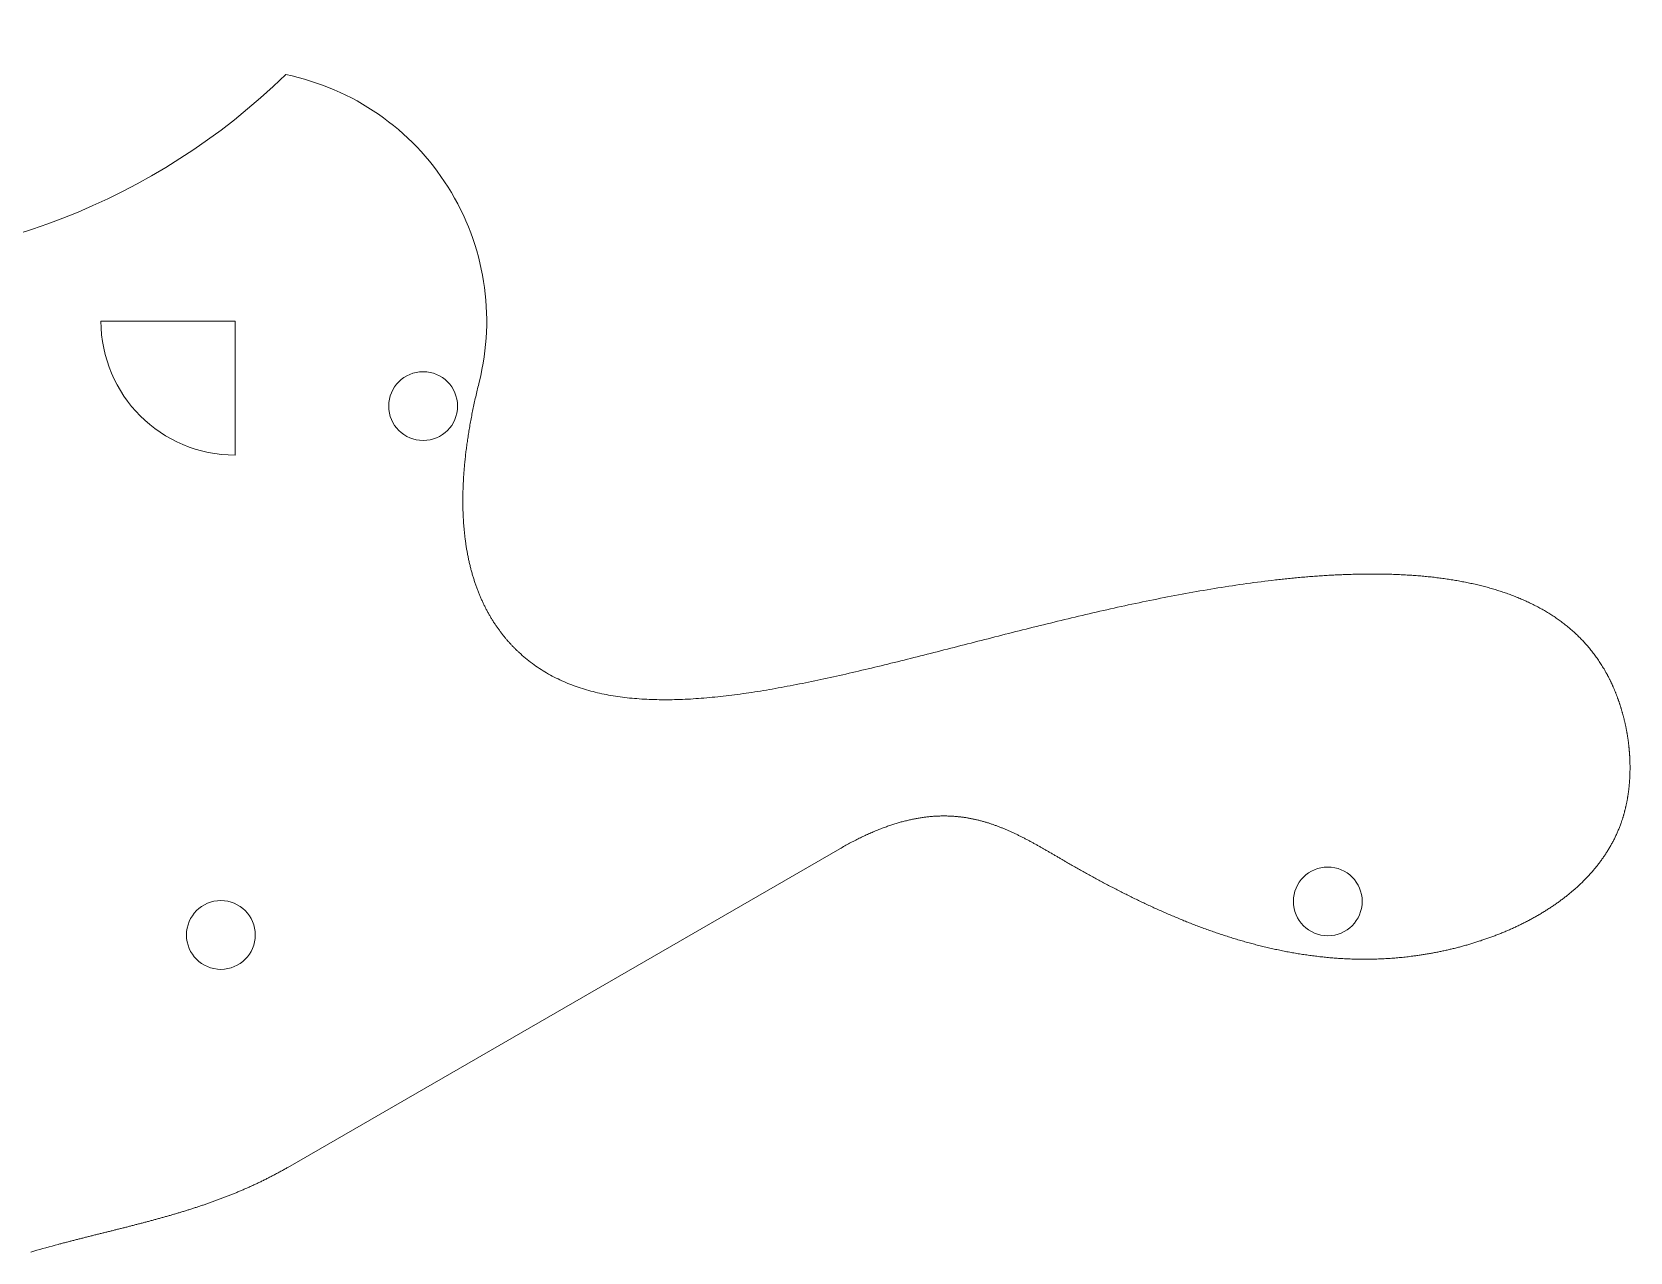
# Model space of a CAD drawing. Header units: millimetres. Extents: x -41 to 54, y -80 to 47.
# Drawn here: x 6.37 to 54.01, y -49.45 to -13.07 of the extents above; entities that cross this region are included whole.
import ezdxf

# ---------------------------------------------------------------- set-up
doc = ezdxf.new("R2010")
doc.units = ezdxf.units.MM
doc.layers.get('0').update_dxf_attribs({"true_color": 0xffffff})

msp = doc.modelspace()

# ---------------------------------------------------------------- linework, layer by layer
at = {"color": 7, "linetype": 'Continuous', "lineweight": 15, "true_color": 0xffffff}
for p, q in [((12.426, -21.693), (8.426, -21.693)), ((12.426, -25.693), (12.426, -21.693)), ((13.996, -46.929), (30.45, -37.429))]:
    msp.add_line(p, q, dxfattribs=at)
at = {"color": 7, "linetype": 'Continuous', "lineweight": 15, "true_color": 0xffffff, "flags": 128}
for points in [[(30.45, -37.429), (30.488, -37.408), (30.525, -37.387), (30.562, -37.366), (30.599, -37.345), (30.636, -37.325), (30.673, -37.305), (30.709, -37.285), (30.745, -37.265), (30.782, -37.246), (30.818, -37.227), (30.854, -37.208), (30.89, -37.189), (30.926, -37.171), (30.961, -37.153), (30.997, -37.135), (31.032, -37.118), (31.067, -37.1), (31.102, -37.083), (31.137, -37.067), (31.172, -37.05), (31.207, -37.034), (31.241, -37.018), (31.276, -37.002), (31.31, -36.987), (31.344, -36.971), (31.378, -36.956), (31.412, -36.942), (31.446, -36.927), (31.48, -36.913), (31.513, -36.899), (31.547, -36.885), (31.58, -36.871), (31.613, -36.858), (31.646, -36.845), (31.679, -36.832), (31.712, -36.82), (31.745, -36.807), (31.777, -36.795), (31.81, -36.783), (31.842, -36.771), (31.874, -36.76), (31.907, -36.749), (31.939, -36.738), (31.971, -36.727), (32.002, -36.716), (32.034, -36.706), (32.066, -36.696), (32.097, -36.686), (32.128, -36.676), (32.16, -36.667), (32.191, -36.658), (32.222, -36.649), (32.253, -36.64), (32.284, -36.631), (32.314, -36.623), (32.345, -36.615), (32.375, -36.607), (32.406, -36.599), (32.436, -36.592), (32.466, -36.584), (32.496, -36.577), (32.526, -36.57), (32.556, -36.564), (32.586, -36.557), (32.615, -36.551), (32.645, -36.545), (32.674, -36.539), (32.704, -36.533), (32.733, -36.528), (32.762, -36.523), (32.791, -36.518), (32.82, -36.513), (32.849, -36.508), (32.878, -36.504), (32.907, -36.499), (32.935, -36.495), (32.964, -36.491), (32.992, -36.488), (33.02, -36.484), (33.049, -36.481), (33.077, -36.478), (33.105, -36.475), (33.133, -36.472), (33.161, -36.469), (33.188, -36.467), (33.216, -36.464), (33.244, -36.462), (33.271, -36.461), (33.299, -36.459), (33.326, -36.457), (33.353, -36.456), (33.38, -36.455), (33.407, -36.454), (33.434, -36.453), (33.461, -36.452), (33.488, -36.452), (33.515, -36.451), (33.542, -36.451), (33.568, -36.451), (33.595, -36.451), (33.621, -36.452), (33.647, -36.452), (33.674, -36.453), (33.7, -36.454), (33.726, -36.455), (33.752, -36.456), (33.778, -36.457), (33.804, -36.459), (33.83, -36.46), (33.856, -36.462), (33.881, -36.464), (33.907, -36.466), (33.933, -36.468), (33.958, -36.471), (33.983, -36.473), (34.009, -36.476), (34.034, -36.479), (34.059, -36.482), (34.084, -36.485), (34.11, -36.488), (34.135, -36.491), (34.159, -36.495), (34.184, -36.498), (34.209, -36.502), (34.234, -36.506), (34.259, -36.51), (34.283, -36.515), (34.308, -36.519), (34.332, -36.523), (34.357, -36.528), (34.381, -36.533), (34.406, -36.538), (34.43, -36.543), (34.454, -36.548), (34.478, -36.553), (34.502, -36.559), (34.526, -36.564), (34.55, -36.57), (34.574, -36.576), (34.598, -36.581), (34.622, -36.588), (34.646, -36.594), (34.669, -36.6), (34.693, -36.606), (34.717, -36.613), (34.74, -36.619), (34.764, -36.626), (34.787, -36.633), (34.811, -36.64), (34.834, -36.647), (34.857, -36.654), (34.881, -36.661), (34.904, -36.669), (34.927, -36.676), (34.95, -36.684), (34.973, -36.692), (34.997, -36.699), (35.02, -36.707), (35.043, -36.715), (35.066, -36.724), (35.088, -36.732), (35.111, -36.74), (35.134, -36.748), (35.157, -36.757), (35.18, -36.766), (35.202, -36.774), (35.225, -36.783), (35.248, -36.792), (35.27, -36.801), (35.293, -36.81), (35.315, -36.819), (35.338, -36.828), (35.36, -36.838), (35.383, -36.847), (35.405, -36.857), (35.428, -36.866), (35.45, -36.876), (35.472, -36.886), (35.494, -36.895), (35.517, -36.905), (35.539, -36.915), (35.561, -36.925), (35.583, -36.935), (35.605, -36.946), (35.628, -36.956), (35.65, -36.966), (35.672, -36.977), (35.694, -36.987), (35.716, -36.998), (35.738, -37.008), (35.76, -37.019), (35.782, -37.03), (35.804, -37.041), (35.826, -37.052), (35.848, -37.062), (35.869, -37.073), (35.891, -37.085), (35.913, -37.096), (35.935, -37.107), (35.957, -37.118), (35.979, -37.129), (36, -37.141), (36.022, -37.152), (36.044, -37.164), (36.066, -37.175), (36.087, -37.187), (36.109, -37.198), (36.131, -37.21), (36.152, -37.222), (36.174, -37.233), (36.196, -37.245), (36.218, -37.257), (36.239, -37.269), (36.261, -37.281), (36.282, -37.293), (36.304, -37.305), (36.326, -37.317), (36.347, -37.329), (36.369, -37.341), (36.391, -37.353), (36.412, -37.365), (36.434, -37.378), (36.456, -37.39), (36.477, -37.402), (36.499, -37.415), (36.52, -37.427), (36.542, -37.439), (36.564, -37.452), (36.585, -37.464), (36.607, -37.477), (36.629, -37.489), (36.65, -37.502), (36.672, -37.514), (36.694, -37.527), (36.715, -37.539), (36.737, -37.552), (36.759, -37.564), (36.78, -37.577), (36.802, -37.59), (36.824, -37.602), (36.845, -37.615), (36.867, -37.627), (36.889, -37.64), (36.91, -37.653), (36.932, -37.665), (36.954, -37.678), (36.976, -37.691), (36.998, -37.704), (37.019, -37.716), (37.041, -37.729), (37.063, -37.742), (37.085, -37.754), (37.107, -37.767), (37.129, -37.78), (37.151, -37.793), (37.172, -37.805), (37.208, -37.826), (37.243, -37.846), (37.278, -37.866), (37.313, -37.886), (37.348, -37.906), (37.383, -37.927), (37.419, -37.947), (37.454, -37.967), (37.489, -37.987), (37.525, -38.007), (37.56, -38.027), (37.596, -38.047), (37.632, -38.067), (37.667, -38.087), (37.703, -38.107), (37.739, -38.127), (37.775, -38.147), (37.811, -38.167), (37.846, -38.187), (37.882, -38.207), (37.918, -38.227), (37.955, -38.247), (37.991, -38.267), (38.027, -38.286), (38.063, -38.306), (38.099, -38.326), (38.136, -38.345), (38.172, -38.365), (38.208, -38.385), (38.245, -38.404), (38.281, -38.424), (38.318, -38.443), (38.354, -38.463), (38.391, -38.482), (38.428, -38.502), (38.465, -38.521), (38.501, -38.54), (38.538, -38.56), (38.575, -38.579), (38.612, -38.598), (38.649, -38.617), (38.686, -38.637), (38.723, -38.656), (38.76, -38.675), (38.797, -38.694), (38.835, -38.713), (38.872, -38.732), (38.909, -38.751), (38.947, -38.769), (38.984, -38.788), (39.021, -38.807), (39.059, -38.826), (39.096, -38.844), (39.134, -38.863), (39.172, -38.881), (39.209, -38.9), (39.247, -38.918), (39.285, -38.937), (39.323, -38.955), (39.36, -38.973), (39.398, -38.992), (39.436, -39.01), (39.474, -39.028), (39.512, -39.046), (39.55, -39.064), (39.588, -39.082), (39.627, -39.1), (39.665, -39.118), (39.703, -39.135), (39.741, -39.153), (39.78, -39.171), (39.818, -39.188), (39.857, -39.206), (39.895, -39.223), (39.934, -39.241), (39.972, -39.258), (40.011, -39.275), (40.049, -39.293), (40.088, -39.31), (40.127, -39.327), (40.166, -39.344), (40.204, -39.361), (40.243, -39.377), (40.282, -39.394), (40.321, -39.411), (40.36, -39.428), (40.399, -39.444), (40.438, -39.461), (40.477, -39.477), (40.517, -39.493), (40.556, -39.51), (40.595, -39.526), (40.634, -39.542), (40.674, -39.558), (40.713, -39.574), (40.753, -39.59), (40.792, -39.606), (40.832, -39.622), (40.871, -39.637), (40.911, -39.653), (40.95, -39.668), (40.99, -39.684), (41.03, -39.699), (41.069, -39.714), (41.109, -39.729), (41.149, -39.744), (41.189, -39.759), (41.229, -39.774), (41.269, -39.789), (41.309, -39.804), (41.349, -39.818), (41.389, -39.833), (41.429, -39.847), (41.469, -39.862), (41.509, -39.876), (41.55, -39.89), (41.59, -39.904), (41.63, -39.918), (41.671, -39.932), (41.711, -39.946), (41.751, -39.96), (41.792, -39.973), (41.832, -39.987), (41.873, -40), (41.914, -40.013), (41.954, -40.027), (41.995, -40.04), (42.036, -40.053), (42.076, -40.066), (42.117, -40.078), (42.158, -40.091), (42.199, -40.104), (42.24, -40.116), (42.281, -40.128), (42.322, -40.141), (42.363, -40.153), (42.404, -40.165), (42.445, -40.177), (42.486, -40.189), (42.527, -40.2), (42.568, -40.212), (42.61, -40.224), (42.651, -40.235), (42.692, -40.246), (42.733, -40.257), (42.775, -40.268), (42.816, -40.279), (42.858, -40.29), (42.899, -40.301), (42.941, -40.312), (42.982, -40.322), (43.024, -40.332), (43.066, -40.343), (43.107, -40.353), (43.149, -40.363), (43.191, -40.373), (43.233, -40.382), (43.274, -40.392), (43.316, -40.402), (43.358, -40.411), (43.4, -40.42), (43.442, -40.429), (43.484, -40.438), (43.526, -40.447), (43.568, -40.456), (43.61, -40.465), (43.653, -40.473), (43.695, -40.482), (43.737, -40.49), (43.779, -40.498), (43.821, -40.506), (43.864, -40.514), (43.906, -40.521), (43.949, -40.529), (43.991, -40.537), (44.033, -40.544), (44.076, -40.551), (44.118, -40.558), (44.161, -40.565), (44.204, -40.572), (44.246, -40.578), (44.289, -40.585), (44.332, -40.591), (44.374, -40.597), (44.417, -40.604), (44.46, -40.61), (44.503, -40.615), (44.546, -40.621), (44.589, -40.626), (44.631, -40.632), (44.674, -40.637), (44.717, -40.642), (44.76, -40.647), (44.804, -40.652), (44.847, -40.656), (44.89, -40.661), (44.933, -40.665), (44.976, -40.669), (45.019, -40.673), (45.063, -40.677), (45.106, -40.681), (45.149, -40.685), (45.193, -40.688), (45.236, -40.691), (45.279, -40.694), (45.323, -40.697), (45.366, -40.7), (45.41, -40.703), (45.453, -40.705), (45.497, -40.708), (45.54, -40.71), (45.584, -40.712), (45.628, -40.714), (45.671, -40.715), (45.715, -40.717), (45.759, -40.718), (45.803, -40.719), (45.847, -40.72), (45.89, -40.721), (45.934, -40.722), (45.978, -40.723), (46.022, -40.723), (46.066, -40.723), (46.11, -40.723), (46.154, -40.723), (46.198, -40.723), (46.242, -40.722), (46.286, -40.722), (46.33, -40.721), (46.375, -40.72), (46.419, -40.719), (46.463, -40.717), (46.507, -40.716), (46.552, -40.714), (46.596, -40.712), (46.64, -40.71), (46.685, -40.708), (46.729, -40.706), (46.773, -40.703), (46.818, -40.7), (46.862, -40.697), (46.907, -40.694), (46.951, -40.691), (46.996, -40.687), (47.041, -40.684), (47.085, -40.68), (47.13, -40.676), (47.175, -40.672), (47.219, -40.667), (47.264, -40.663), (47.309, -40.658), (47.354, -40.653), (47.398, -40.648), (47.443, -40.643), (47.488, -40.637), (47.533, -40.631), (47.564, -40.627), (47.595, -40.623), (47.626, -40.619), (47.657, -40.615), (47.688, -40.61), (47.719, -40.606), (47.75, -40.601), (47.781, -40.596), (47.812, -40.592), (47.843, -40.587), (47.874, -40.582), (47.905, -40.577), (47.936, -40.572), (47.967, -40.566), (47.998, -40.561), (48.029, -40.556), (48.06, -40.55), (48.091, -40.545), (48.122, -40.539), (48.153, -40.533), (48.184, -40.527), (48.215, -40.521), (48.246, -40.515), (48.277, -40.509), (48.308, -40.503), (48.339, -40.497), (48.37, -40.49), (48.401, -40.484), (48.432, -40.477), (48.463, -40.47), (48.494, -40.464), (48.525, -40.457), (48.556, -40.45), (48.587, -40.443), (48.617, -40.436), (48.648, -40.428), (48.679, -40.421), (48.71, -40.414), (48.741, -40.406), (48.772, -40.399), (48.803, -40.391), (48.833, -40.383), (48.864, -40.375), (48.895, -40.367), (48.926, -40.359), (48.956, -40.351), (48.987, -40.343), (49.018, -40.335), (49.048, -40.326), (49.079, -40.318), (49.11, -40.309), (49.14, -40.3), (49.171, -40.292), (49.201, -40.283), (49.232, -40.274), (49.262, -40.265), (49.293, -40.256), (49.323, -40.247), (49.353, -40.237), (49.384, -40.228), (49.414, -40.218), (49.444, -40.209), (49.474, -40.199), (49.505, -40.189), (49.535, -40.179), (49.565, -40.17), (49.595, -40.159), (49.625, -40.149), (49.655, -40.139), (49.685, -40.129), (49.715, -40.118), (49.745, -40.108), (49.775, -40.097), (49.804, -40.087), (49.834, -40.076), (49.864, -40.065), (49.894, -40.054), (49.923, -40.043), (49.953, -40.032), (49.982, -40.021), (50.012, -40.009), (50.041, -39.998), (50.071, -39.987), (50.1, -39.975), (50.129, -39.963), (50.159, -39.952), (50.188, -39.94), (50.217, -39.928), (50.246, -39.916), (50.275, -39.904), (50.304, -39.891), (50.333, -39.879), (50.362, -39.867), (50.391, -39.854), (50.419, -39.842), (50.448, -39.829), (50.477, -39.816), (50.505, -39.803), (50.534, -39.79), (50.562, -39.777), (50.591, -39.764), (50.619, -39.751), (50.647, -39.738), (50.675, -39.724), (50.703, -39.711), (50.731, -39.697), (50.759, -39.684), (50.787, -39.67), (50.815, -39.656), (50.843, -39.642), (50.871, -39.628), (50.898, -39.614), (50.926, -39.6), (50.953, -39.586), (50.981, -39.571), (51.008, -39.557), (51.035, -39.542), (51.063, -39.527), (51.09, -39.513), (51.117, -39.498), (51.144, -39.483), (51.171, -39.468), (51.197, -39.453), (51.224, -39.438), (51.251, -39.422), (51.277, -39.407), (51.304, -39.391), (51.33, -39.376), (51.357, -39.36), (51.383, -39.344), (51.409, -39.329), (51.435, -39.313), (51.461, -39.297), (51.487, -39.28), (51.513, -39.264), (51.538, -39.248), (51.564, -39.232), (51.589, -39.215), (51.615, -39.199), (51.64, -39.182), (51.665, -39.165), (51.691, -39.148), (51.716, -39.131), (51.741, -39.114), (51.765, -39.097), (51.79, -39.08), (51.815, -39.063), (51.84, -39.045), (51.864, -39.028), (51.888, -39.01), (51.913, -38.993), (51.937, -38.975), (51.961, -38.957), (51.985, -38.939), (52.009, -38.921), (52.032, -38.903), (52.056, -38.885), (52.08, -38.866), (52.103, -38.848), (52.126, -38.83), (52.15, -38.811), (52.173, -38.792), (52.196, -38.774), (52.219, -38.755), (52.242, -38.736), (52.264, -38.717), (52.287, -38.698), (52.309, -38.679), (52.332, -38.659), (52.354, -38.64), (52.376, -38.62), (52.398, -38.601), (52.42, -38.581), (52.442, -38.561), (52.463, -38.542), (52.485, -38.522), (52.506, -38.502), (52.527, -38.482), (52.548, -38.461), (52.57, -38.441), (52.59, -38.421), (52.611, -38.4), (52.632, -38.38), (52.652, -38.359), (52.673, -38.338), (52.693, -38.317), (52.713, -38.296), (52.733, -38.275), (52.753, -38.254), (52.773, -38.233), (52.793, -38.212), (52.812, -38.19), (52.831, -38.169), (52.851, -38.147), (52.87, -38.126), (52.889, -38.104), (52.908, -38.082), (52.926, -38.06), (52.945, -38.038), (52.963, -38.016), (52.982, -37.994), (53, -37.972), (53.018, -37.949), (53.036, -37.927), (53.053, -37.904), (53.071, -37.882), (53.088, -37.859), (53.106, -37.836), (53.123, -37.813), (53.14, -37.79), (53.157, -37.767), (53.173, -37.744), (53.19, -37.72), (53.206, -37.697), (53.223, -37.674), (53.239, -37.65), (53.255, -37.626), (53.271, -37.603), (53.286, -37.579), (53.302, -37.555), (53.317, -37.531), (53.332, -37.507), (53.348, -37.483), (53.362, -37.458), (53.377, -37.434), (53.392, -37.409), (53.406, -37.385), (53.42, -37.36), (53.435, -37.335), (53.449, -37.311), (53.462, -37.286), (53.476, -37.261), (53.489, -37.236), (53.503, -37.21), (53.516, -37.185), (53.529, -37.16), (53.542, -37.134), (53.554, -37.109), (53.567, -37.083), (53.579, -37.057), (53.591, -37.032), (53.603, -37.006), (53.615, -36.98), (53.627, -36.953), (53.638, -36.927), (53.649, -36.901), (53.661, -36.875), (53.672, -36.848), (53.682, -36.822), (53.693, -36.795), (53.703, -36.768), (53.714, -36.741), (53.724, -36.714), (53.733, -36.687), (53.743, -36.66), (53.753, -36.633), (53.758, -36.617), (53.764, -36.6), (53.77, -36.583), (53.775, -36.567), (53.781, -36.55), (53.786, -36.533), (53.791, -36.517), (53.796, -36.5), (53.802, -36.483), (53.807, -36.466), (53.812, -36.449), (53.817, -36.432), (53.822, -36.416), (53.826, -36.399), (53.831, -36.382), (53.836, -36.365), (53.841, -36.348), (53.845, -36.33), (53.85, -36.313), (53.854, -36.296), (53.858, -36.279), (53.863, -36.262), (53.867, -36.245), (53.871, -36.227), (53.875, -36.21), (53.879, -36.193), (53.883, -36.176), (53.887, -36.158), (53.891, -36.141), (53.895, -36.124), (53.899, -36.106), (53.902, -36.089), (53.906, -36.071), (53.91, -36.054), (53.913, -36.036), (53.917, -36.019), (53.92, -36.001), (53.923, -35.984), (53.926, -35.966), (53.93, -35.948), (53.933, -35.931), (53.936, -35.913), (53.939, -35.896), (53.942, -35.878), (53.945, -35.86), (53.947, -35.842), (53.95, -35.825), (53.953, -35.807), (53.955, -35.789), (53.958, -35.771), (53.96, -35.753), (53.963, -35.736), (53.965, -35.718), (53.968, -35.7), (53.97, -35.682), (53.972, -35.664), (53.974, -35.646), (53.976, -35.628), (53.978, -35.61), (53.98, -35.592), (53.982, -35.574), (53.984, -35.556), (53.985, -35.538), (53.987, -35.52), (53.989, -35.502), (53.99, -35.484), (53.992, -35.466), (53.993, -35.448), (53.995, -35.43), (53.996, -35.412), (53.997, -35.394), (53.998, -35.376), (54, -35.357), (54.001, -35.339), (54.002, -35.321), (54.003, -35.303), (54.004, -35.285), (54.004, -35.267), (54.005, -35.248), (54.006, -35.23), (54.007, -35.212), (54.007, -35.194), (54.008, -35.175), (54.008, -35.157), (54.009, -35.139), (54.009, -35.121), (54.009, -35.102), (54.01, -35.084), (54.01, -35.066), (54.01, -35.048), (54.01, -35.029), (54.01, -35.011), (54.01, -34.993), (54.01, -34.974), (54.01, -34.956), (54.01, -34.938), (54.009, -34.919), (54.009, -34.901), (54.009, -34.883), (54.008, -34.864), (54.008, -34.846), (54.007, -34.828), (54.007, -34.809), (54.006, -34.791), (54.005, -34.773), (54.004, -34.754), (54.004, -34.736), (54.003, -34.718), (54.002, -34.699), (54.001, -34.681), (54, -34.663), (53.999, -34.644), (53.997, -34.626), (53.996, -34.608), (53.995, -34.589), (53.993, -34.571), (53.992, -34.553), (53.991, -34.534), (53.989, -34.516), (53.988, -34.498), (53.986, -34.479), (53.984, -34.461), (53.982, -34.443), (53.981, -34.425), (53.979, -34.406), (53.977, -34.388), (53.975, -34.37), (53.973, -34.351), (53.971, -34.333), (53.969, -34.315), (53.967, -34.297), (53.964, -34.278), (53.962, -34.26), (53.96, -34.242), (53.957, -34.224), (53.955, -34.205), (53.952, -34.187), (53.95, -34.169), (53.947, -34.151), (53.945, -34.133), (53.942, -34.114), (53.939, -34.096), (53.936, -34.078), (53.933, -34.06), (53.93, -34.042), (53.927, -34.024), (53.924, -34.006), (53.921, -33.987), (53.918, -33.969), (53.915, -33.951), (53.912, -33.933), (53.908, -33.915), (53.905, -33.897), (53.902, -33.879), (53.898, -33.861), (53.895, -33.843), (53.891, -33.825), (53.887, -33.807), (53.884, -33.789), (53.88, -33.771), (53.876, -33.753), (53.872, -33.735), (53.868, -33.718), (53.864, -33.7), (53.861, -33.682), (53.856, -33.664), (53.852, -33.646), (53.848, -33.628), (53.844, -33.611), (53.84, -33.593), (53.835, -33.575), (53.831, -33.557), (53.827, -33.54), (53.822, -33.522), (53.818, -33.504), (53.813, -33.487), (53.809, -33.469), (53.804, -33.452), (53.799, -33.434), (53.795, -33.416), (53.79, -33.399), (53.785, -33.381), (53.78, -33.364), (53.775, -33.346), (53.77, -33.329), (53.765, -33.312), (53.76, -33.294), (53.755, -33.277), (53.749, -33.259), (53.744, -33.242), (53.739, -33.225), (53.734, -33.208), (53.728, -33.19), (53.723, -33.173), (53.717, -33.156), (53.712, -33.139), (53.706, -33.122), (53.7, -33.105), (53.695, -33.088), (53.689, -33.07), (53.683, -33.053), (53.677, -33.036), (53.671, -33.019), (53.665, -33.003), (53.66, -32.986), (53.653, -32.969), (53.647, -32.952), (53.641, -32.935), (53.635, -32.918), (53.629, -32.902), (53.623, -32.885), (53.616, -32.868), (53.61, -32.852), (53.603, -32.835), (53.597, -32.818), (53.591, -32.802), (53.584, -32.785), (53.577, -32.769), (53.571, -32.752), (53.564, -32.736), (53.557, -32.719), (53.55, -32.703), (53.544, -32.687), (53.537, -32.671), (53.53, -32.654), (53.523, -32.638), (53.516, -32.622), (53.509, -32.606), (53.502, -32.59), (53.494, -32.574), (53.487, -32.558), (53.48, -32.542), (53.473, -32.526), (53.465, -32.51), (53.458, -32.494), (53.451, -32.478), (53.443, -32.462), (53.436, -32.446), (53.428, -32.431), (53.42, -32.415), (53.413, -32.399), (53.405, -32.384), (53.397, -32.368), (53.389, -32.353), (53.382, -32.337), (53.374, -32.322), (53.366, -32.307), (53.358, -32.291), (53.35, -32.276), (53.342, -32.261), (53.334, -32.245), (53.325, -32.23), (53.317, -32.215), (53.309, -32.2), (53.301, -32.185), (53.292, -32.17), (53.273, -32.136), (53.254, -32.102), (53.234, -32.069), (53.214, -32.036), (53.194, -32.002), (53.174, -31.97), (53.154, -31.937), (53.133, -31.905), (53.112, -31.873), (53.091, -31.841), (53.07, -31.809), (53.048, -31.778), (53.026, -31.747), (53.004, -31.716), (52.982, -31.685), (52.96, -31.654), (52.937, -31.624), (52.914, -31.594), (52.891, -31.564), (52.868, -31.535), (52.844, -31.505), (52.821, -31.476), (52.797, -31.447), (52.773, -31.418), (52.748, -31.39), (52.724, -31.362), (52.699, -31.334), (52.674, -31.306), (52.649, -31.278), (52.624, -31.251), (52.598, -31.224), (52.572, -31.197), (52.546, -31.17), (52.52, -31.144), (52.494, -31.117), (52.468, -31.091), (52.441, -31.065), (52.414, -31.04), (52.387, -31.014), (52.36, -30.989), (52.332, -30.964), (52.304, -30.939), (52.277, -30.915), (52.248, -30.89), (52.22, -30.866), (52.192, -30.842), (52.163, -30.818), (52.134, -30.795), (52.105, -30.771), (52.076, -30.748), (52.047, -30.725), (52.017, -30.703), (51.988, -30.68), (51.958, -30.658), (51.928, -30.636), (51.898, -30.614), (51.867, -30.592), (51.836, -30.571), (51.806, -30.549), (51.775, -30.528), (51.744, -30.507), (51.712, -30.486), (51.681, -30.466), (51.649, -30.446), (51.617, -30.426), (51.585, -30.406), (51.553, -30.386), (51.521, -30.366), (51.489, -30.347), (51.456, -30.328), (51.423, -30.309), (51.39, -30.29), (51.357, -30.271), (51.324, -30.253), (51.29, -30.235), (51.257, -30.217), (51.223, -30.199), (51.189, -30.181), (51.155, -30.164), (51.12, -30.147), (51.086, -30.13), (51.051, -30.113), (51.017, -30.096), (50.982, -30.08), (50.947, -30.063), (50.912, -30.047), (50.876, -30.031), (50.841, -30.015), (50.805, -30), (50.769, -29.984), (50.733, -29.969), (50.697, -29.954), (50.661, -29.939), (50.625, -29.924), (50.588, -29.91), (50.551, -29.895), (50.515, -29.881), (50.478, -29.867), (50.441, -29.853), (50.403, -29.84), (50.366, -29.826), (50.329, -29.813), (50.291, -29.8), (50.253, -29.787), (50.215, -29.774), (50.177, -29.761), (50.139, -29.749), (50.101, -29.736), (50.062, -29.724), (50.024, -29.712), (49.985, -29.701), (49.946, -29.689), (49.907, -29.677), (49.868, -29.666), (49.829, -29.655), (49.789, -29.644), (49.75, -29.633), (49.71, -29.623), (49.671, -29.612), (49.631, -29.602), (49.591, -29.592), (49.551, -29.582), (49.51, -29.572), (49.47, -29.562), (49.43, -29.552), (49.389, -29.543), (49.348, -29.534), (49.308, -29.525), (49.267, -29.516), (49.226, -29.507), (49.185, -29.498), (49.143, -29.49), (49.102, -29.482), (49.06, -29.474), (49.019, -29.466), (48.977, -29.458), (48.935, -29.45), (48.893, -29.442), (48.851, -29.435), (48.809, -29.428), (48.767, -29.421), (48.725, -29.414), (48.682, -29.407), (48.64, -29.4), (48.597, -29.394), (48.554, -29.387), (48.512, -29.381), (48.469, -29.375), (48.426, -29.369), (48.383, -29.363), (48.339, -29.357), (48.296, -29.352), (48.253, -29.347), (48.209, -29.341), (48.166, -29.336), (48.122, -29.331), (48.078, -29.326), (48.034, -29.322), (47.99, -29.317), (47.946, -29.313), (47.902, -29.308), (47.858, -29.304), (47.814, -29.3), (47.769, -29.296), (47.725, -29.292), (47.68, -29.289), (47.636, -29.285), (47.591, -29.282), (47.546, -29.279), (47.501, -29.275), (47.456, -29.272), (47.411, -29.27), (47.366, -29.267), (47.321, -29.264), (47.276, -29.262), (47.23, -29.259), (47.185, -29.257), (47.139, -29.255), (47.094, -29.253), (47.048, -29.251), (47.003, -29.249), (46.957, -29.248), (46.911, -29.246), (46.865, -29.245), (46.819, -29.243), (46.773, -29.242), (46.727, -29.241), (46.681, -29.24), (46.635, -29.24), (46.588, -29.239), (46.542, -29.238), (46.496, -29.238), (46.449, -29.237), (46.403, -29.237), (46.356, -29.237), (46.31, -29.237), (46.263, -29.237), (46.216, -29.237), (46.169, -29.238), (46.123, -29.238), (46.076, -29.239), (46.029, -29.239), (45.982, -29.24), (45.935, -29.241), (45.888, -29.242), (45.84, -29.243), (45.793, -29.244), (45.746, -29.245), (45.699, -29.247), (45.651, -29.248), (45.604, -29.25), (45.557, -29.251), (45.509, -29.253), (45.462, -29.255), (45.414, -29.257), (45.367, -29.259), (45.319, -29.261), (45.271, -29.263), (45.224, -29.266), (45.176, -29.268), (45.128, -29.271), (45.08, -29.273), (45.033, -29.276), (44.985, -29.279), (44.937, -29.282), (44.889, -29.285), (44.841, -29.288), (44.793, -29.291), (44.745, -29.295), (44.697, -29.298), (44.649, -29.301), (44.601, -29.305), (44.553, -29.309), (44.505, -29.312), (44.457, -29.316), (44.408, -29.32), (44.36, -29.324), (44.312, -29.328), (44.264, -29.332), (44.216, -29.336), (44.167, -29.341), (44.119, -29.345), (44.071, -29.35), (44.022, -29.354), (43.974, -29.359), (43.926, -29.364), (43.877, -29.368), (43.829, -29.373), (43.781, -29.378), (43.732, -29.383), (43.684, -29.388), (43.635, -29.394), (43.587, -29.399), (43.539, -29.404), (43.49, -29.41), (43.442, -29.415), (43.335, -29.427), (43.227, -29.44), (43.12, -29.453), (43.013, -29.467), (42.905, -29.48), (42.798, -29.495), (42.691, -29.509), (42.584, -29.524), (42.476, -29.539), (42.369, -29.554), (42.262, -29.57), (42.154, -29.586), (42.047, -29.602), (41.94, -29.619), (41.832, -29.635), (41.725, -29.653), (41.618, -29.67), (41.511, -29.688), (41.403, -29.706), (41.296, -29.724), (41.189, -29.742), (41.082, -29.761), (40.975, -29.78), (40.868, -29.799), (40.761, -29.819), (40.654, -29.839), (40.547, -29.859), (40.44, -29.879), (40.333, -29.899), (40.226, -29.92), (40.119, -29.941), (40.012, -29.962), (39.905, -29.983), (39.799, -30.005), (39.692, -30.027), (39.585, -30.049), (39.479, -30.071), (39.372, -30.093), (39.266, -30.115), (39.16, -30.138), (39.053, -30.161), (38.947, -30.184), (38.841, -30.207), (38.735, -30.23), (38.629, -30.254), (38.523, -30.277), (38.417, -30.301), (38.311, -30.325), (38.205, -30.349), (38.099, -30.373), (37.994, -30.398), (37.888, -30.422), (37.783, -30.447), (37.678, -30.471), (37.572, -30.496), (37.467, -30.521), (37.362, -30.546), (37.257, -30.571), (37.152, -30.596), (37.047, -30.622), (36.943, -30.647), (36.838, -30.672), (36.734, -30.698), (36.629, -30.724), (36.525, -30.749), (36.421, -30.775), (36.317, -30.801), (36.213, -30.827), (36.109, -30.852), (36.005, -30.878), (35.902, -30.904), (35.798, -30.93), (35.695, -30.956), (35.592, -30.982), (35.489, -31.008), (35.386, -31.034), (35.283, -31.061), (35.18, -31.087), (35.078, -31.113), (34.975, -31.139), (34.873, -31.165), (34.771, -31.191), (34.669, -31.217), (34.567, -31.243), (34.466, -31.269), (34.364, -31.295), (34.263, -31.321), (34.161, -31.347), (34.06, -31.373), (33.959, -31.399), (33.859, -31.425), (33.758, -31.451), (33.658, -31.476), (33.557, -31.502), (33.457, -31.527), (33.357, -31.553), (33.257, -31.578), (33.158, -31.604), (33.058, -31.629), (32.959, -31.654), (32.86, -31.679), (32.761, -31.704), (32.662, -31.729), (32.564, -31.754), (32.466, -31.778), (32.367, -31.803), (32.269, -31.827), (32.172, -31.851), (32.074, -31.875), (31.977, -31.899), (31.88, -31.923), (31.783, -31.947), (31.686, -31.971), (31.589, -31.994), (31.493, -32.017), (31.397, -32.04), (31.301, -32.063), (31.205, -32.086), (31.109, -32.109), (31.014, -32.131), (30.919, -32.153), (30.824, -32.175), (30.729, -32.197), (30.635, -32.219), (30.541, -32.24), (30.447, -32.261), (30.353, -32.282), (30.26, -32.303), (30.166, -32.324), (30.073, -32.344), (29.98, -32.364), (29.888, -32.384), (29.795, -32.404), (29.703, -32.423), (29.611, -32.442), (29.52, -32.461), (29.428, -32.48), (29.337, -32.498), (29.247, -32.516), (29.156, -32.534), (29.066, -32.552), (28.975, -32.569), (28.886, -32.586), (28.796, -32.603), (28.707, -32.619), (28.618, -32.635), (28.529, -32.651), (28.44, -32.667), (28.352, -32.682), (28.264, -32.697), (28.177, -32.711), (28.089, -32.726), (28.002, -32.739), (27.915, -32.753), (27.829, -32.766), (27.742, -32.779), (27.656, -32.792), (27.571, -32.804), (27.485, -32.816), (27.4, -32.827), (27.315, -32.839), (27.231, -32.849), (27.147, -32.86), (27.063, -32.87), (26.979, -32.879), (26.896, -32.889), (26.813, -32.898), (26.73, -32.906), (26.648, -32.914), (26.566, -32.922), (26.484, -32.929), (26.402, -32.936), (26.321, -32.942), (26.24, -32.948), (26.16, -32.954), (26.08, -32.959), (26, -32.964), (25.92, -32.968), (25.841, -32.972), (25.762, -32.975), (25.684, -32.978), (25.606, -32.981), (25.528, -32.983), (25.45, -32.984), (25.373, -32.985), (25.296, -32.986), (25.22, -32.986), (25.144, -32.986), (25.068, -32.985), (24.993, -32.983), (24.918, -32.981), (24.843, -32.979), (24.769, -32.976), (24.695, -32.973), (24.621, -32.969), (24.548, -32.965), (24.475, -32.96), (24.402, -32.954), (24.33, -32.948), (24.258, -32.942), (24.187, -32.935), (24.116, -32.927), (24.045, -32.919), (23.975, -32.91), (23.905, -32.901), (23.835, -32.891), (23.766, -32.88), (23.697, -32.869), (23.629, -32.858), (23.561, -32.846), (23.494, -32.833), (23.426, -32.819), (23.36, -32.806), (23.293, -32.791), (23.227, -32.776), (23.162, -32.76), (23.096, -32.744), (23.032, -32.727), (22.967, -32.709), (22.903, -32.691), (22.84, -32.672), (22.777, -32.652), (22.714, -32.632), (22.651, -32.611), (22.59, -32.59), (22.528, -32.568), (22.467, -32.545), (22.406, -32.522), (22.346, -32.497), (22.287, -32.473), (22.227, -32.447), (22.168, -32.421), (22.11, -32.394), (22.052, -32.367), (21.994, -32.338), (21.937, -32.31), (21.88, -32.28), (21.824, -32.25), (21.768, -32.219), (21.713, -32.187), (21.658, -32.154), (21.604, -32.121), (21.55, -32.087), (21.496, -32.052), (21.443, -32.017), (21.39, -31.981), (21.338, -31.944), (21.286, -31.906), (21.235, -31.868), (21.184, -31.829), (21.134, -31.789), (21.084, -31.748), (21.035, -31.707), (20.986, -31.664), (20.938, -31.621), (20.89, -31.577), (20.873, -31.561), (20.856, -31.545), (20.839, -31.529), (20.822, -31.513), (20.805, -31.496), (20.788, -31.48), (20.771, -31.463), (20.755, -31.447), (20.738, -31.43), (20.722, -31.413), (20.705, -31.396), (20.689, -31.379), (20.672, -31.362), (20.656, -31.344), (20.64, -31.327), (20.624, -31.309), (20.608, -31.292), (20.592, -31.274), (20.576, -31.256), (20.56, -31.238), (20.544, -31.22), (20.528, -31.202), (20.513, -31.184), (20.497, -31.165), (20.482, -31.147), (20.466, -31.128), (20.451, -31.109), (20.436, -31.09), (20.42, -31.072), (20.405, -31.052), (20.39, -31.033), (20.375, -31.014), (20.36, -30.995), (20.346, -30.975), (20.331, -30.956), (20.316, -30.936), (20.302, -30.916), (20.287, -30.896), (20.273, -30.876), (20.258, -30.856), (20.244, -30.836), (20.23, -30.815), (20.216, -30.795), (20.202, -30.774), (20.188, -30.754), (20.174, -30.733), (20.16, -30.712), (20.146, -30.691), (20.133, -30.67), (20.119, -30.648), (20.106, -30.627), (20.092, -30.605), (20.079, -30.584), (20.066, -30.562), (20.052, -30.54), (20.039, -30.518), (20.026, -30.496), (20.014, -30.474), (20.001, -30.452), (19.988, -30.429), (19.975, -30.407), (19.963, -30.384), (19.95, -30.361), (19.938, -30.338), (19.926, -30.315), (19.914, -30.292), (19.902, -30.269), (19.89, -30.246), (19.878, -30.222), (19.866, -30.199), (19.854, -30.175), (19.843, -30.151), (19.831, -30.127), (19.82, -30.103), (19.808, -30.079), (19.797, -30.054), (19.786, -30.03), (19.775, -30.005), (19.764, -29.981), (19.753, -29.956), (19.742, -29.931), (19.731, -29.906), (19.721, -29.881), (19.71, -29.856), (19.7, -29.83), (19.69, -29.805), (19.679, -29.779), (19.669, -29.753), (19.659, -29.727), (19.649, -29.701), (19.64, -29.675), (19.63, -29.649), (19.62, -29.623), (19.611, -29.596), (19.601, -29.57), (19.592, -29.543), (19.583, -29.516), (19.574, -29.489), (19.565, -29.462), (19.556, -29.435), (19.547, -29.407), (19.538, -29.38), (19.53, -29.352), (19.521, -29.324), (19.513, -29.297), (19.505, -29.269), (19.496, -29.24), (19.488, -29.212), (19.48, -29.184), (19.473, -29.155), (19.465, -29.127), (19.457, -29.098), (19.45, -29.069), (19.442, -29.04), (19.435, -29.011), (19.428, -28.982), (19.421, -28.952), (19.414, -28.923), (19.407, -28.893), (19.4, -28.863), (19.394, -28.833), (19.387, -28.803), (19.381, -28.773), (19.374, -28.743), (19.368, -28.712), (19.362, -28.682), (19.356, -28.651), (19.35, -28.62), (19.345, -28.589), (19.339, -28.558), (19.334, -28.527), (19.328, -28.496), (19.323, -28.464), (19.318, -28.433), (19.313, -28.401), (19.308, -28.369), (19.303, -28.337), (19.299, -28.305), (19.294, -28.273), (19.29, -28.24), (19.285, -28.208), (19.281, -28.175), (19.277, -28.142), (19.273, -28.109), (19.269, -28.076), (19.266, -28.043), (19.262, -28.009), (19.259, -27.976), (19.255, -27.942), (19.252, -27.909), (19.249, -27.875), (19.246, -27.841), (19.243, -27.807), (19.241, -27.772), (19.238, -27.738), (19.236, -27.703), (19.233, -27.668), (19.231, -27.634), (19.229, -27.599), (19.227, -27.563), (19.225, -27.528), (19.224, -27.493), (19.222, -27.457), (19.221, -27.422), (19.219, -27.386), (19.218, -27.35), (19.217, -27.314), (19.216, -27.277), (19.216, -27.241), (19.215, -27.205), (19.214, -27.168), (19.214, -27.131), (19.214, -27.094), (19.214, -27.057), (19.214, -27.02), (19.214, -26.982), (19.214, -26.945), (19.215, -26.907), (19.215, -26.869), (19.216, -26.832), (19.217, -26.793), (19.218, -26.755), (19.219, -26.717), (19.22, -26.678), (19.222, -26.64), (19.223, -26.601), (19.225, -26.562), (19.227, -26.523), (19.229, -26.484), (19.231, -26.444), (19.233, -26.405), (19.235, -26.365), (19.238, -26.325), (19.241, -26.285), (19.243, -26.245), (19.246, -26.205), (19.25, -26.165), (19.253, -26.124), (19.256, -26.083), (19.26, -26.043), (19.263, -26.002), (19.267, -25.96), (19.271, -25.919), (19.275, -25.878), (19.28, -25.836), (19.284, -25.794), (19.289, -25.753), (19.293, -25.711), (19.298, -25.668), (19.303, -25.626), (19.308, -25.584), (19.314, -25.541), (19.319, -25.498), (19.325, -25.455), (19.33, -25.412), (19.336, -25.369), (19.342, -25.326), (19.349, -25.282), (19.355, -25.238), (19.361, -25.195), (19.368, -25.151), (19.375, -25.107), (19.382, -25.062), (19.389, -25.018), (19.396, -24.973), (19.404, -24.929), (19.411, -24.884), (19.419, -24.839), (19.427, -24.793), (19.435, -24.748), (19.443, -24.703), (19.452, -24.657), (19.46, -24.611), (19.469, -24.565), (19.478, -24.519), (19.487, -24.473), (19.496, -24.426), (19.505, -24.38), (19.515, -24.333), (19.525, -24.286), (19.535, -24.239), (19.544, -24.192), (19.555, -24.145), (19.565, -24.097), (19.575, -24.049), (19.586, -24.002), (19.597, -23.954), (19.608, -23.905), (19.619, -23.857), (19.63, -23.809), (19.642, -23.76), (19.653, -23.711), (19.665, -23.662), (19.677, -23.613), (19.689, -23.564), (19.702, -23.515)], [(6.336, -49.454), (6.427, -49.428), (6.517, -49.403), (6.607, -49.377), (6.697, -49.352), (6.787, -49.326), (6.877, -49.302), (6.967, -49.277), (7.057, -49.252), (7.147, -49.228), (7.174, -49.221), (7.202, -49.214), (7.229, -49.206), (7.257, -49.199), (7.284, -49.192), (7.312, -49.184), (7.339, -49.177), (7.367, -49.17), (7.394, -49.163), (7.421, -49.155), (7.449, -49.148), (7.476, -49.141), (7.504, -49.134), (7.531, -49.127), (7.559, -49.12), (7.586, -49.113), (7.613, -49.106), (7.641, -49.099), (7.668, -49.092), (7.696, -49.084), (7.723, -49.077), (7.751, -49.07), (7.778, -49.063), (7.805, -49.057), (7.833, -49.05), (7.86, -49.043), (7.887, -49.036), (7.915, -49.029), (7.942, -49.022), (7.969, -49.015), (7.997, -49.008), (8.024, -49.001), (8.051, -48.994), (8.079, -48.987), (8.106, -48.98), (8.133, -48.974), (8.161, -48.967), (8.188, -48.96), (8.215, -48.953), (8.243, -48.946), (8.27, -48.939), (8.297, -48.933), (8.325, -48.926), (8.352, -48.919), (8.379, -48.912), (8.406, -48.905), (8.434, -48.899), (8.461, -48.892), (8.488, -48.885), (8.515, -48.878), (8.543, -48.871), (8.57, -48.865), (8.597, -48.858), (8.624, -48.851), (8.651, -48.844), (8.679, -48.837), (8.706, -48.831), (8.733, -48.824), (8.76, -48.817), (8.787, -48.81), (8.815, -48.803), (8.842, -48.797), (8.869, -48.79), (8.896, -48.783), (8.923, -48.776), (8.95, -48.769), (8.978, -48.763), (9.005, -48.756), (9.032, -48.749), (9.059, -48.742), (9.086, -48.735), (9.113, -48.728), (9.14, -48.721), (9.168, -48.715), (9.195, -48.708), (9.222, -48.701), (9.249, -48.694), (9.276, -48.687), (9.303, -48.68), (9.33, -48.673), (9.357, -48.666), (9.384, -48.659), (9.411, -48.652), (9.438, -48.645), (9.465, -48.638), (9.492, -48.631), (9.519, -48.624), (9.546, -48.617), (9.573, -48.61), (9.6, -48.603), (9.627, -48.596), (9.654, -48.589), (9.681, -48.582), (9.708, -48.575), (9.735, -48.568), (9.762, -48.561), (9.789, -48.554), (9.816, -48.546), (9.843, -48.539), (9.87, -48.532), (9.897, -48.525), (9.924, -48.518), (9.951, -48.51), (9.978, -48.503), (10.005, -48.496), (10.032, -48.488), (10.059, -48.481), (10.086, -48.474), (10.113, -48.466), (10.139, -48.459), (10.166, -48.451), (10.193, -48.444), (10.22, -48.437), (10.247, -48.429), (10.274, -48.422), (10.301, -48.414), (10.328, -48.406), (10.354, -48.399), (10.381, -48.391), (10.408, -48.384), (10.435, -48.376), (10.462, -48.368), (10.489, -48.36), (10.515, -48.353), (10.542, -48.345), (10.569, -48.337), (10.596, -48.329), (10.623, -48.321), (10.649, -48.313), (10.676, -48.306), (10.703, -48.298), (10.73, -48.29), (10.756, -48.282), (10.783, -48.273), (10.81, -48.265), (10.837, -48.257), (10.863, -48.249), (10.89, -48.241), (10.917, -48.233), (10.943, -48.224), (10.97, -48.216), (10.997, -48.208), (11.024, -48.199), (11.05, -48.191), (11.077, -48.183), (11.104, -48.174), (11.13, -48.166), (11.157, -48.157), (11.184, -48.149), (11.21, -48.14), (11.237, -48.131), (11.263, -48.123), (11.29, -48.114), (11.317, -48.105), (11.343, -48.096), (11.37, -48.087), (11.397, -48.079), (11.423, -48.07), (11.45, -48.061), (11.476, -48.052), (11.503, -48.043), (11.529, -48.033), (11.556, -48.024), (11.583, -48.015), (11.609, -48.006), (11.636, -47.997), (11.662, -47.987), (11.689, -47.978), (11.715, -47.969), (11.742, -47.959), (11.768, -47.95), (11.795, -47.94), (11.821, -47.93), (11.848, -47.921), (11.874, -47.911), (11.901, -47.901), (11.927, -47.892), (11.954, -47.882), (11.98, -47.872), (12.006, -47.862), (12.033, -47.852), (12.059, -47.842), (12.086, -47.832), (12.112, -47.822), (12.139, -47.811), (12.165, -47.801), (12.191, -47.791), (12.218, -47.78), (12.244, -47.77), (12.271, -47.76), (12.297, -47.749), (12.323, -47.738), (12.35, -47.728), (12.376, -47.717), (12.402, -47.706), (12.429, -47.696), (12.455, -47.685), (12.481, -47.674), (12.508, -47.663), (12.534, -47.652), (12.56, -47.641), (12.587, -47.63), (12.613, -47.618), (12.639, -47.607), (12.665, -47.596), (12.692, -47.584), (12.718, -47.573), (12.744, -47.562), (12.77, -47.55), (12.797, -47.538), (12.823, -47.527), (12.849, -47.515), (12.875, -47.503), (12.902, -47.491), (12.928, -47.479), (12.954, -47.467), (12.98, -47.455), (13.006, -47.443), (13.032, -47.431), (13.059, -47.419), (13.085, -47.406), (13.111, -47.394), (13.137, -47.381), (13.163, -47.369), (13.189, -47.356), (13.215, -47.344), (13.242, -47.331), (13.268, -47.318), (13.294, -47.305), (13.32, -47.292), (13.346, -47.279), (13.372, -47.266), (13.398, -47.253), (13.424, -47.24), (13.45, -47.226), (13.476, -47.213), (13.502, -47.199), (13.528, -47.186), (13.554, -47.172), (13.58, -47.159), (13.606, -47.145), (13.632, -47.131), (13.658, -47.117), (13.684, -47.103), (13.71, -47.089), (13.736, -47.075), (13.762, -47.061), (13.788, -47.047), (13.814, -47.032), (13.84, -47.018), (13.866, -47.003), (13.892, -46.989), (13.918, -46.974), (13.944, -46.959), (13.97, -46.944), (13.996, -46.929)]]:
    msp.add_lwpolyline(points, dxfattribs=at)
at = {"color": 7, "linetype": 'Continuous', "lineweight": 15, "true_color": 0xffffff}
for centre in [(18.031, -24.231), (45, -39), (12, -40)]:
    msp.add_circle(centre, 1.025, dxfattribs=at)
for centre, radius, start, end in [((0, 0), 20, 45.4434, 314.1664), ((12.426, -21.693), 7.5, 345.9446, 78.3953), ((12.426, -21.693), 4, 180, 270)]:
    msp.add_arc(centre, radius, start, end, dxfattribs=at)

doc.saveas('drawing.dxf')
